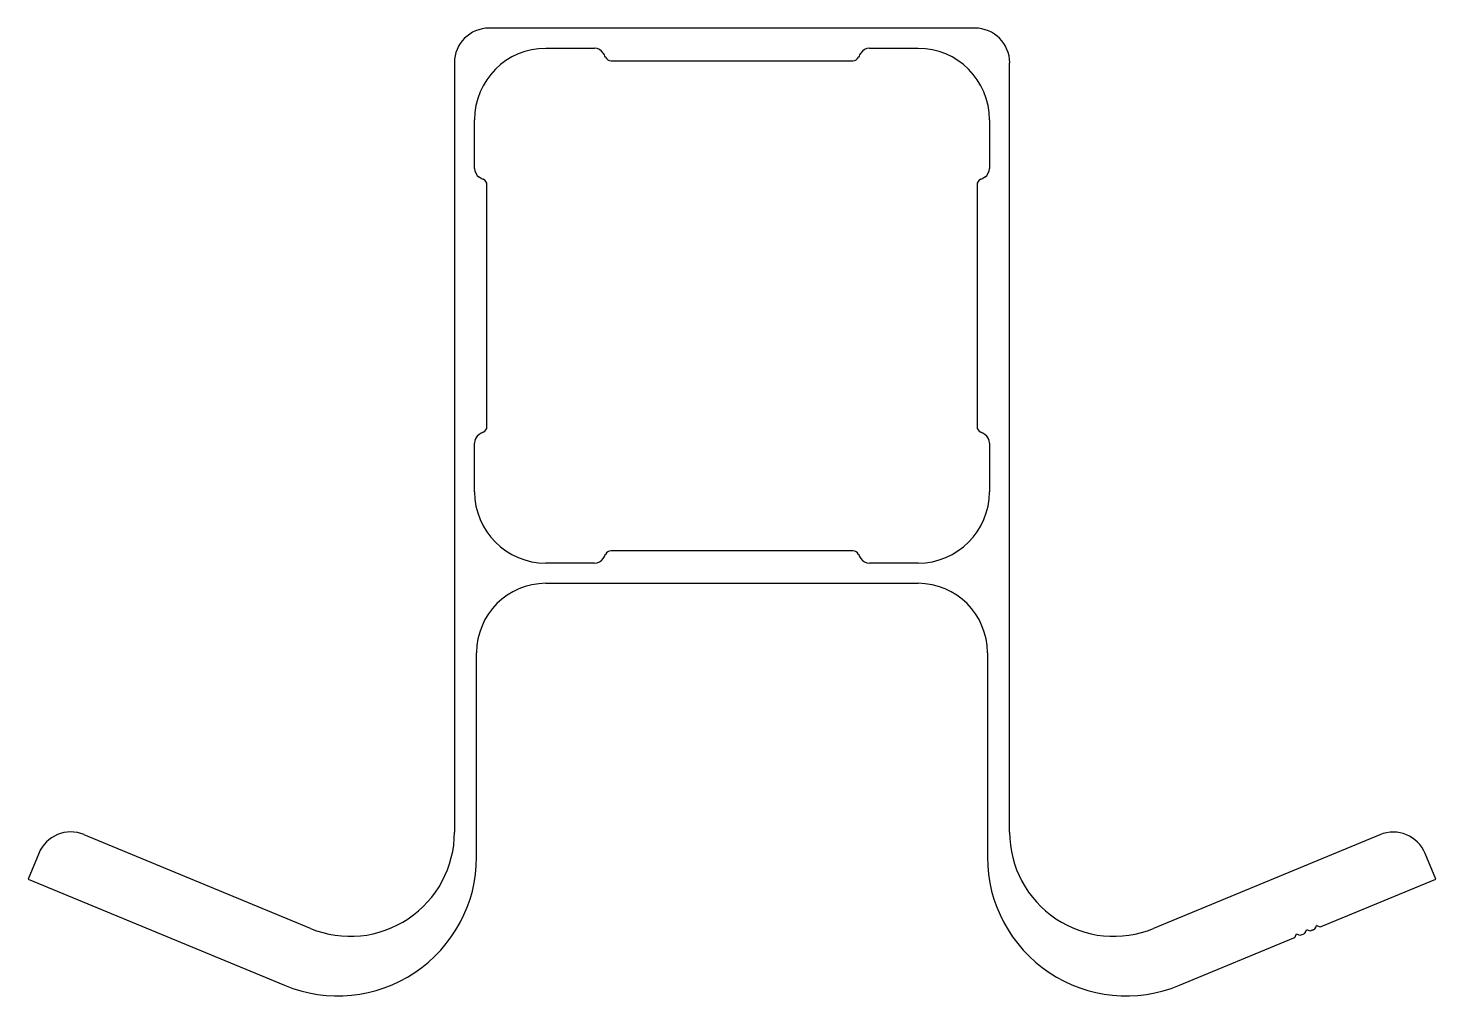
# Model space of a CAD drawing. Header units: inches. Extents: x -63 to 65, y 2 to 90.
import ezdxf

# ---------------------------------------------------------------- set-up
doc = ezdxf.new("R2010")
doc.units = ezdxf.units.IN
doc.header["$MEASUREMENT"] = 0
doc.layers.add('FASCIA BRACKET', color=6, linetype='Continuous')

msp = doc.modelspace()

# ---------------------------------------------------------------- linework, layer by layer
at = {"layer": 'FASCIA BRACKET', "color": 7}
for p, q in [((23.18, 90.38), (-21.27, 90.38)), ((-16.07, 88.54), (-11.63, 88.54)), ((13.53, 88.54), (17.97, 88.54)), ((-24.45, 87.2), (-24.45, 39.58)), ((-10.11, 87.39), (12.01, 87.39)), ((26.35, 39.58), (26.35, 87.2)), ((-22.61, 77.55), (-22.61, 81.99)), ((24.51, 81.99), (24.51, 77.55)), ((-21.47, 53.92), (-21.47, 76.03)), ((23.37, 76.03), (23.37, 53.92)), ((-22.61, 47.96), (-22.61, 52.4)), ((24.51, 52.4), (24.51, 47.96)), ((12.01, 42.56), (-10.11, 42.56)), ((-11.63, 41.42), (-16.07, 41.42)), ((17.97, 41.42), (13.53, 41.42)), ((-24.45, 39.58), (-24.45, 16.81)), ((-16.07, 39.58), (17.97, 39.58)), ((26.35, 16.81), (26.35, 39.58)), ((-22.42, 14.53), (-22.42, 33.23)), ((24.32, 33.23), (24.32, 18.53)), ((24.32, 18.53), (24.32, 14.53)), ((-37.62, 8.01), (-58.32, 16.58)), ((60.22, 16.58), (39.52, 8.01)), ((-62.47, 14.87), (-63.44, 12.52)), ((65.35, 12.52), (64.37, 14.87)), ((-63.44, 12.52), (-39.98, 2.8)), ((54.86, 8.18), (65.35, 12.52)), ((53.42, 7.66), (53.51, 7.88)), ((53.52, 7.89), (53.75, 7.8)), ((53.94, 7.8), (54.21, 7.91)), ((54.21, 7.91), (53.94, 7.8)), ((53.94, 7.8), (54.21, 7.91)), ((54.21, 7.91), (53.94, 7.8)), ((53.94, 7.8), (54.21, 7.91)), ((53.94, 7.8), (53.94, 7.8)), ((54.34, 8.04), (54.44, 8.27)), ((54.45, 8.27), (54.67, 8.18)), ((54.86, 8.18), (54.86, 8.18)), ((54.86, 8.18), (54.86, 8.18)), ((41.88, 2.8), (52.36, 7.14)), ((52.36, 7.14), (52.36, 7.14)), ((52.36, 7.14), (52.36, 7.14)), ((52.36, 7.14), (52.36, 7.14)), ((52.36, 7.14), (52.36, 7.14)), ((52.5, 7.28), (52.59, 7.5)), ((52.6, 7.51), (52.82, 7.41)), ((53.01, 7.41), (53.29, 7.52))]:
    msp.add_line(p, q, dxfattribs=at)
for centre, radius, start, end in [((-21.27, 87.2), 3.18, 90, 180), ((23.18, 87.2), 3.18, 360, 90), ((-16.07, 81.99), 6.54, 90, 180), ((-11.63, 87.58), 0.954, 32.8783, 90), ((-13.12, 86.62), 2.73, 24.06, 32.8783), ((-10.11, 87.96), 0.57, 204.06, 270), ((12.01, 87.96), 0.57, 270, 335.94), ((15.02, 86.62), 2.73, 147.1217, 155.94), ((13.53, 87.58), 0.954, 90, 147.1217), ((17.97, 81.99), 6.54, 360, 90), ((-21.66, 77.55), 0.954, 180, 237.1217), ((23.56, 77.55), 0.954, 302.8783, 360), ((-20.69, 79.05), 2.73, 237.1217, 245.94), ((-22.04, 76.03), 0.57, 360, 65.94), ((23.94, 76.03), 0.57, 114.06, 180), ((22.59, 79.05), 2.73, 294.06, 302.8783), ((-21.66, 52.4), 0.954, 122.8783, 180), ((-20.69, 50.91), 2.73, 114.06, 122.8783), ((-22.04, 53.92), 0.57, 294.06, 0), ((23.94, 53.92), 0.57, 180, 245.94), ((22.59, 50.91), 2.73, 57.1217, 65.94), ((23.56, 52.4), 0.954, 0, 57.1217), ((-16.07, 47.96), 6.54, 180, 270), ((17.97, 47.96), 6.54, 270, 360), ((-10.11, 41.99), 0.57, 90, 155.94), ((12.01, 41.99), 0.57, 24.06, 90), ((-11.63, 42.37), 0.954, 270, 327.1217), ((-13.12, 43.34), 2.73, 327.1217, 335.94), ((15.02, 43.34), 2.73, 204.06, 212.8783), ((13.53, 42.37), 0.954, 212.8783, 270), ((-16.07, 33.23), 6.35, 90, 180), ((17.97, 33.23), 6.35, 360, 90), ((-59.54, 13.65), 3.18, 67.5, 157.5), ((-33.97, 16.81), 9.53, 247.5, 0), ((35.88, 16.81), 9.53, 180, 292.5), ((61.44, 13.65), 3.17, 22.5, 112.5), ((-35.12, 14.53), 12.7, 247.5, 360), ((37.02, 14.53), 12.7, 180, 292.5), ((53.52, 7.88), 0.008, 67.5, 157.5), ((53.84, 8.03), 0.25, 247.5, 292.5), ((54.11, 8.14), 0.25, 292.5, 337.5), ((54.44, 8.26), 0.008, 67.5, 157.5), ((54.77, 8.41), 0.25, 247.5, 292.5), ((52.27, 7.37), 0.25, 292.5, 337.5), ((52.6, 7.5), 0.008, 67.5, 157.5), ((52.92, 7.64), 0.25, 247.5, 292.5), ((53.19, 7.76), 0.25, 292.5, 337.5)]:
    msp.add_arc(centre, radius, start, end, dxfattribs=at)

doc.saveas('drawing.dxf')
